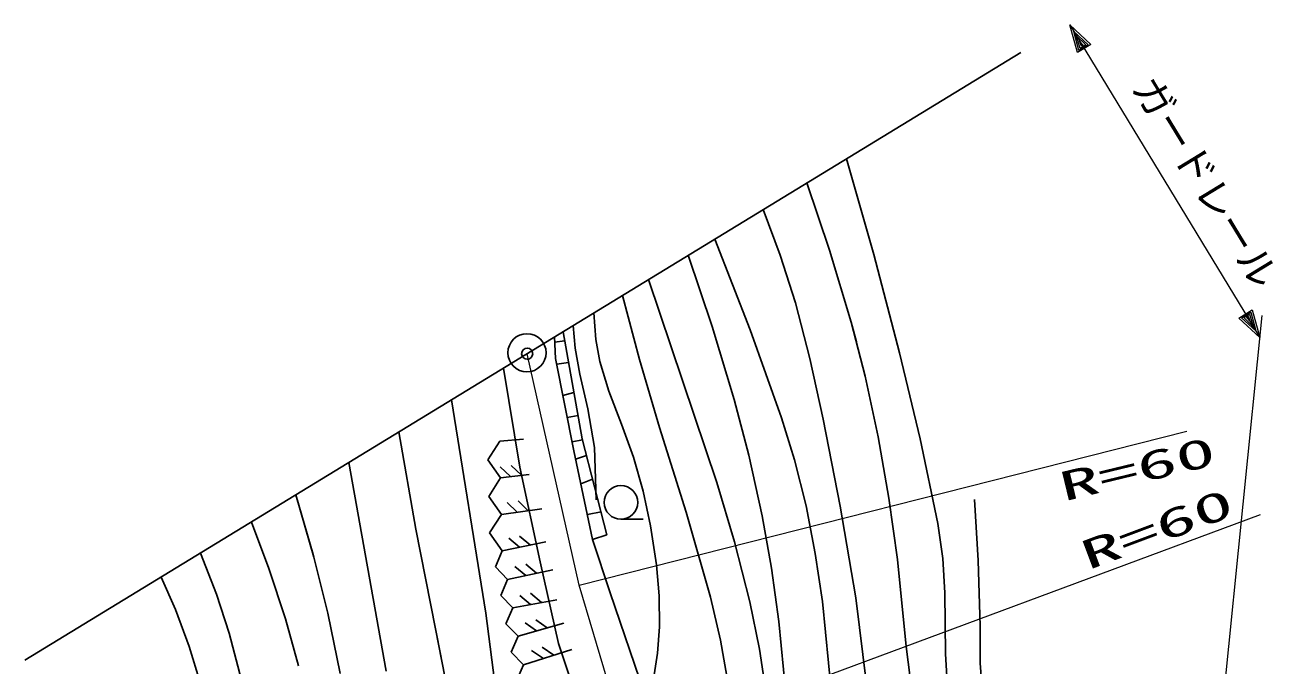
# Model space of a CAD drawing. Units: millimetres, scale not verified. Extents: x 40000 to 680000, y 20000 to 380000.
# Drawn here: x 275887 to 332299, y 283558 to 312481 of the extents above; entities that cross this region are included whole.
import ezdxf
from ezdxf.enums import TextEntityAlignment as Align

# ---------------------------------------------------------------- set-up
doc = ezdxf.new("R2010")
doc.units = ezdxf.units.MM
doc.header["$LTSCALE"] = 1000
doc.header["$PDMODE"] = 32
doc.header["$PDSIZE"] = 500
doc.linetypes.add('CHAIN', pattern=[18.5, 12, -1.5, 3.5, -1.5])
for name, color, linetype, lineweight in [('M-BGD', 7, 'Continuous', 25), ('M-BMK', 2, 'CHAIN', 13), ('M-BMK-SRVR', 3, 'Continuous', 25), ('M-STR-HTXT', 7, 'Continuous', 13)]:
    doc.layers.add(name, color=color, linetype=linetype, lineweight=lineweight)
doc.layers.add('M-OTRS', color=6, linetype='Continuous')
doc.styles.add('ＭＳ ゴシック', font='')
doc.styles.get('ＭＳ ゴシック').set_extended_font_data('MS Gothic')

msp = doc.modelspace()

# ---------------------------------------------------------------- linework, layer by layer
at = {"layer": 'M-BGD'}
for p, q in [((275887, 283775), (320901, 311244)), ((313025, 306438), (314261, 302109)), ((311228, 305341), (312248, 302310)), ((311228, 305341), (312248, 302310)), ((309260, 304141), (310027, 302080)), ((307070, 302804), (308658, 298701)), ((305870, 302072), (306948, 298849)), ((310027, 302080), (310714, 299919)), ((312248, 302310), (313232, 299056)), ((312248, 302310), (313232, 299056)), ((314261, 302109), (315422, 297663)), ((304073, 300975), (307155, 291813)), ((302902, 300261), (303661, 297360)), ((310714, 299919), (311369, 297403)), ((310714, 299919), (311369, 297403)), ((301600, 299466), (301690, 298272)), ((301600, 299466), (301690, 298272)), ((313232, 299056), (313473, 298167)), ((313232, 299056), (313862, 296612)), ((301078, 293781), (300206, 298616)), ((300670, 298898), (300752, 297879)), ((300670, 298898), (300752, 297879)), ((300670, 298898), (300752, 297879)), ((306948, 298849), (307942, 295557)), ((308658, 298701), (310079, 294734)), ((299829, 298385), (299873, 297409)), ((299839, 298149), (300279, 298210)), ((300752, 297879), (300963, 296700)), ((300752, 297879), (300963, 296700)), ((301690, 298272), (301868, 297268)), ((301690, 298272), (301868, 297268)), ((299873, 297409), (300694, 293231)), ((303661, 297360), (304573, 294289)), ((311369, 297403), (311969, 294665)), ((311369, 297403), (311969, 294665)), ((315422, 297663), (316353, 293773)), ((297512, 296972), (298255, 292496)), ((299922, 297156), (300456, 297228)), ((301868, 297268), (302275, 295938)), ((301868, 297268), (302275, 295938)), ((300963, 296700), (301329, 295139)), ((313862, 296612), (314452, 293867)), ((300200, 295743), (300702, 295868)), ((302275, 295938), (302855, 294438)), ((302275, 295938), (302855, 294438)), ((295167, 295541), (296716, 285905)), ((301329, 295139), (301623, 293382)), ((307942, 295557), (308604, 293038)), ((307942, 295557), (308604, 293038)), ((300397, 294738), (300888, 294836)), ((310079, 294734), (310665, 292824)), ((311969, 294665), (312736, 290733)), ((292786, 294088), (293550, 289701)), ((302855, 294438), (303393, 292949)), ((304573, 294289), (305779, 290464)), ((296815, 292831), (297347, 293669)), ((297347, 293669), (298426, 293758)), ((300614, 293637), (301086, 293738)), ((302188, 289448), (301078, 293781)), ((301623, 293382), (301702, 291029)), ((314452, 293867), (314935, 291102)), ((314452, 293867), (314935, 291102)), ((316353, 293773), (317155, 289960)), ((297384, 292017), (296815, 292831)), ((300694, 293231), (301546, 289235)), ((300772, 292863), (301273, 293021)), ((303393, 292949), (303829, 291410)), ((308604, 293038), (309212, 290302)), ((308604, 293038), (309212, 290302)), ((310665, 292824), (311191, 290744)), ((290530, 292711), (292219, 283284)), ((297828, 292071), (297371, 292519)), ((298324, 292131), (297868, 292579)), ((298255, 292496), (299180, 288226)), ((296852, 291179), (297384, 292017)), ((297384, 292017), (298669, 292172)), ((301011, 291742), (301545, 291957)), ((307155, 291813), (307953, 289124)), ((307155, 291813), (307953, 289124)), ((288124, 291243), (288944, 288428)), ((288124, 291243), (288909, 288556)), ((288124, 291243), (288909, 288556)), ((297422, 290365), (296852, 291179)), ((303829, 291410), (304164, 289845)), ((303829, 291410), (304164, 289845)), ((314935, 291102), (315319, 288328)), ((314935, 291102), (315319, 288328)), ((297422, 290365), (299254, 290611)), ((298139, 290462), (297677, 290904)), ((298635, 290528), (298172, 290970)), ((311191, 290744), (311610, 288594)), ((312736, 290733), (313434, 286601)), ((318801, 291032), (318975, 288277)), ((286120, 290020), (286913, 287922)), ((286120, 290020), (286913, 287922)), ((296890, 289527), (297422, 290365)), ((301307, 290353), (301925, 290473)), ((302822, 290147), (303822, 290146)), ((305779, 290464), (306875, 286619)), ((309212, 290302), (309633, 287941)), ((317155, 289960), (317368, 288374)), ((317155, 289960), (317368, 288374)), ((293550, 289701), (294440, 285190)), ((297459, 288714), (296890, 289527)), ((301546, 289235), (302188, 289448)), ((304164, 289845), (304427, 288086)), ((304164, 289845), (304427, 288086)), ((297459, 288714), (299424, 289123)), ((298246, 288877), (297752, 289285)), ((298735, 288979), (298242, 289387)), ((301546, 289235), (302337, 286826)), ((307953, 289124), (308644, 286411)), ((307953, 289124), (308644, 286411)), ((283821, 288617), (284542, 286753)), ((283821, 288617), (284542, 286753)), ((288909, 288556), (289576, 285907)), ((288909, 288556), (289576, 285907)), ((297150, 287991), (297459, 288714)), ((311610, 288594), (311931, 286422)), ((315319, 288328), (315713, 284397)), ((317368, 288374), (317468, 286820)), ((317368, 288374), (317468, 286820)), ((318975, 288277), (319056, 285316)), ((286913, 287922), (287658, 285640)), ((286913, 287922), (287658, 285640)), ((297698, 287428), (297150, 287991)), ((297698, 287428), (299740, 287854)), ((298523, 287600), (298030, 288008)), ((299013, 287702), (298519, 288110)), ((299180, 288226), (299995, 284538)), ((304427, 288086), (304547, 286686)), ((304427, 288086), (304547, 286686)), ((309633, 287941), (309958, 285519)), ((282041, 287531), (282692, 286069)), ((297389, 286705), (297698, 287428)), ((284542, 286753), (285111, 284998)), ((284542, 286753), (285111, 284998)), ((297937, 286142), (297389, 286705)), ((298735, 286288), (298252, 286707)), ((299227, 286379), (298743, 286798)), ((302337, 286826), (304776, 279665)), ((304547, 286686), (304563, 285285)), ((304547, 286686), (304563, 285285)), ((306875, 286619), (307320, 284676)), ((313434, 286601), (313930, 282699)), ((317468, 286820), (317501, 284069)), ((317468, 286820), (317501, 284069)), ((282692, 286069), (283308, 284397)), ((297628, 285419), (297937, 286142)), ((297937, 286142), (299927, 286507)), ((308644, 286411), (309081, 284269)), ((311931, 286422), (312401, 281620)), ((287658, 285640), (288246, 283520)), ((287658, 285640), (288246, 283520)), ((289576, 285907), (290140, 283177)), ((296716, 285905), (297957, 276361)), ((298176, 284855), (300238, 285453)), ((299015, 285099), (298492, 285467)), ((299495, 285238), (298972, 285606)), ((309958, 285519), (310375, 281352)), ((285111, 284998), (285670, 282869)), ((294440, 285190), (294701, 283898)), ((294440, 285190), (295205, 281345)), ((298176, 284855), (297628, 285419)), ((304563, 285285), (304476, 284099)), ((319056, 285316), (319061, 283641)), ((283308, 284397), (283804, 282767)), ((297867, 284133), (298176, 284855)), ((299798, 284006), (299266, 284362)), ((299995, 284538), (301944, 278731)), ((307320, 284676), (307665, 282715)), ((315713, 284397), (316219, 280458)), ((298415, 283569), (297867, 284133)), ((298415, 283569), (300608, 284263)), ((299321, 283856), (298789, 284212)), ((304476, 284099), (304259, 282717)), ((309081, 284269), (309417, 282102)), ((317501, 284069), (317651, 281210)), ((317501, 284069), (317651, 281210)), ((298106, 282846), (298415, 283569)), ((319061, 283641), (319183, 282001))]:
    msp.add_line(p, q, dxfattribs=at)
msp.add_circle((302823, 290906), 760, dxfattribs=at)
at = {"layer": 'M-BMK'}
for p, q in [((300938, 287169), (298587, 297627)), ((303138, 279736), (300938, 287169))]:
    msp.add_line(p, q, dxfattribs=at)
at = {"layer": 'M-BMK-SRVR'}
msp.add_circle((298578, 297667), 863, dxfattribs=at)
at = {"layer": 'M-OTRS'}
msp.add_point((298587, 297627), dxfattribs=at)
at = {"layer": 'M-STR-HTXT'}
for p, q in [((323109, 312481), (324058, 311595)), ((323460, 311232), (323109, 312481)), ((323109, 312481), (331706, 298353)), ((323291, 312182), (323946, 311586)), ((323519, 311326), (323291, 312182)), ((323395, 312011), (323835, 311577)), ((323579, 311421), (323395, 312011)), ((324058, 311595), (323460, 311232)), ((323946, 311586), (323519, 311326)), ((323551, 311755), (323723, 311568)), ((323638, 311516), (323551, 311755)), ((323835, 311577), (323579, 311421)), ((323723, 311568), (323638, 311516)), ((330758, 299239), (331356, 299602)), ((331356, 299602), (331706, 298353)), ((327960, 261329), (331807, 299348)), ((331706, 298353), (330758, 299239)), ((330869, 299248), (331296, 299508)), ((331524, 298652), (330869, 299248)), ((330981, 299257), (331237, 299413)), ((331420, 298823), (330981, 299257)), ((331092, 299266), (331177, 299318)), ((331265, 299079), (331092, 299266)), ((331177, 299318), (331265, 299079)), ((331237, 299413), (331420, 298823)), ((331296, 299508), (331524, 298652)), ((300938, 287169), (328407, 294122)), ((331710, 290348), (303138, 279736))]:
    msp.add_line(p, q, dxfattribs=at)

# ---------------------------------------------------------------- texts
at = {"layer": 'M-STR-HTXT', "style": 'ＭＳ ゴシック'}
msp.add_text('ガードレール', height=1320, rotation=301.369, dxfattribs=at).set_placement((325543, 309443), align=Align.BOTTOM_LEFT)
at = {"layer": 'M-STR-HTXT', "style": 'ＭＳ ゴシック', "width": 2}
for rotation, p in [(13.569, (322919, 290557)), (20.569, (324061, 287460))]:
    msp.add_text('R=60', height=1320, rotation=rotation, dxfattribs=at).set_placement(p, align=Align.BOTTOM_LEFT)

doc.saveas('drawing.dxf')
